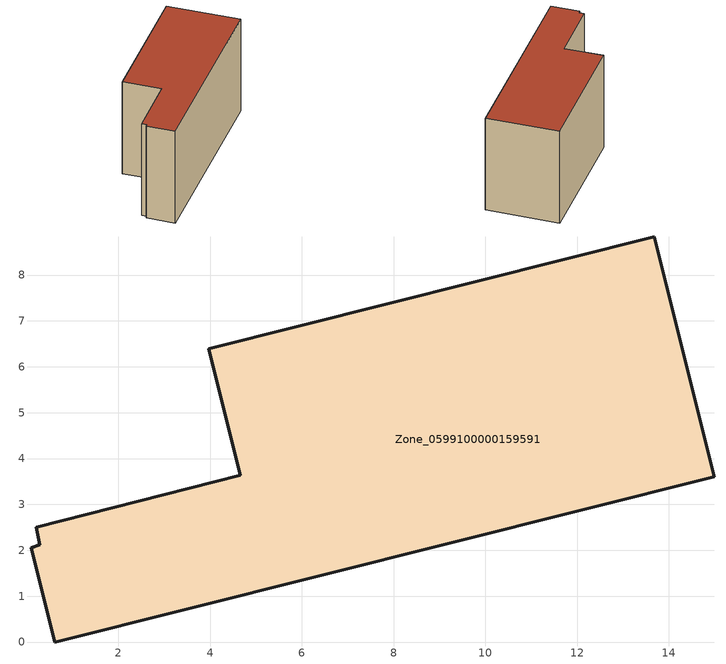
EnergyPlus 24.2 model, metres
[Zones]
Zone_0599100000159591
 floor ground (C_G): 0.28,2.12 0.21,2.5 4.66,3.63 3.97,6.39 13.68,8.83 14.99,3.6 0.61,0 0.1,2.06 z0
 wall outside (C_F): 0.61,0 14.99,3.6 13.68,8.83 3.97,6.39 4.66,3.63 0.21,2.5 0.28,2.12 0.1,2.06 0.61,0 z0:7.59
 roof outside (C_R): 0.21,2.5 0.28,2.12 0.1,2.06 0.61,0 14.99,3.6 13.68,8.83 3.97,6.39 4.66,3.63 z7.59
[BUILDING]
Pand.0599100000159591: North Axis=0; Terrain=City; Loads Convergence Tolerance Value=0.04; Temperature Convergence Tolerance Value=0.4; Solar Distribution=FullExterior; Maximum Number of Warmup Days=25; Minimum Number of Warmup Days=1
[Site:Location]
Rotterdam.The.Hague.AP_ZH_NLD Design_Conditions: Latitude=51.96; Longitude=4.45; Time Zone=1; Elevation=-4.5
[SITE:GROUNDTEMPERATURE:BUILDINGSURFACE]
18, 18, 18, 18, 18, 18, 18, 18, 18, 18, 18, 18
[MATERIAL] Thermal Absorptance=0.9; Solar Absorptance=0.7; Visible Absorptance=0.7
Name | Roughness | Thickness | Conductivity | Density | Specific Heat
G.TC.1975-1991 | MediumSmooth | 0.15 | 0.288461 | 540 | 1210
F.TC.1975-1991 | Rough | 0.3 | 0.230769 | 1920 | 840
R.TC.1975-1991 | MediumRough | 0.2 | 0.153846 | 1500 | 1000
[CONSTRUCTION]
C_G: G.TC.1975-1991
C_F: F.TC.1975-1991
C_R: R.TC.1975-1991
[ZONE]
Zone_0599100000159591: Type=1; Multiplier=1; Ceiling Height=Autocalculate; Volume=Autocalculate; Floor Area=autocalculate; Part of Total Floor Area=Yes
[ZONEINFILTRATION:DESIGNFLOWRATE]
Infil_Zone_0599100000159591: Zone or ZoneList or Space or SpaceList=Zone_0599100000159591; Schedule=AlwaysOn; Design Flow Rate Calculation Method=Flow/Area; Flow Rate per Floor Area=0.003; Constant Term Coefficient=1; Temperature Term Coefficient=0; Velocity Term Coefficient=0; Velocity Squared Term Coefficient=0
[HVACTEMPLATE:ZONE:IDEALLOADSAIRSYSTEM]
Zone_0599100000159591: Maximum Heating Supply Air Temperature=50; Minimum Cooling Supply Air Temperature=13; Maximum Heating Supply Air Humidity Ratio=0.0156; Minimum Cooling Supply Air Humidity Ratio=0.0077; Heating Limit=NoLimit; Cooling Limit=NoLimit; Dehumidification Control Type=ConstantSensibleHeatRatio; Cooling Sensible Heat Ratio=0.7; Dehumidification Setpoint=60; Humidification Control Type=None; Humidification Setpoint=30; Outdoor Air Method=None; Outdoor Air Flow Rate per Person=0.00944; Outdoor Air Flow Rate per Zone Floor Area=0; Outdoor Air Flow Rate per Zone=0; Demand Controlled Ventilation Type=None; Outdoor Air Economizer Type=NoEconomizer; Heat Recovery Type=None; Sensible Heat Recovery Effectiveness=0.7; Latent Heat Recovery Effectiveness=0.65
[ZONECONTROL:THERMOSTAT]
ThermostatControl_Zone_0599100000159591: Zone or ZoneList=Zone_0599100000159591; Control Type Schedule=DualSetpointControlType; Control 1=Thermostat_Zone_0599100000159591; Temperature Difference Between Cutout And Setpoint=0
[THERMOSTATSETPOINT:DUALSETPOINT]
Thermostat_Zone_0599100000159591: Heating Setpoint Temperature Schedule=HeatingSetpoint_Zone_0599100000159591; Cooling Setpoint Temperature Schedule=CoolingSetpoint_Zone_0599100000159591
[SCHEDULE:COMPACT]
HeatingSetpoint_Zone_0599100000159591: Through: 12/31, For: AllDays, Until: 24:00, 21
CoolingSetpoint_Zone_0599100000159591: Through: 12/31, For: AllDays, Until: 24:00, 24
DualSetpointControlType: Through: 12/31, For: AllDays, Until: 24:00, 4
AlwaysOn: Through: 12/31, For: AllDays, Until: 24:00, 1
